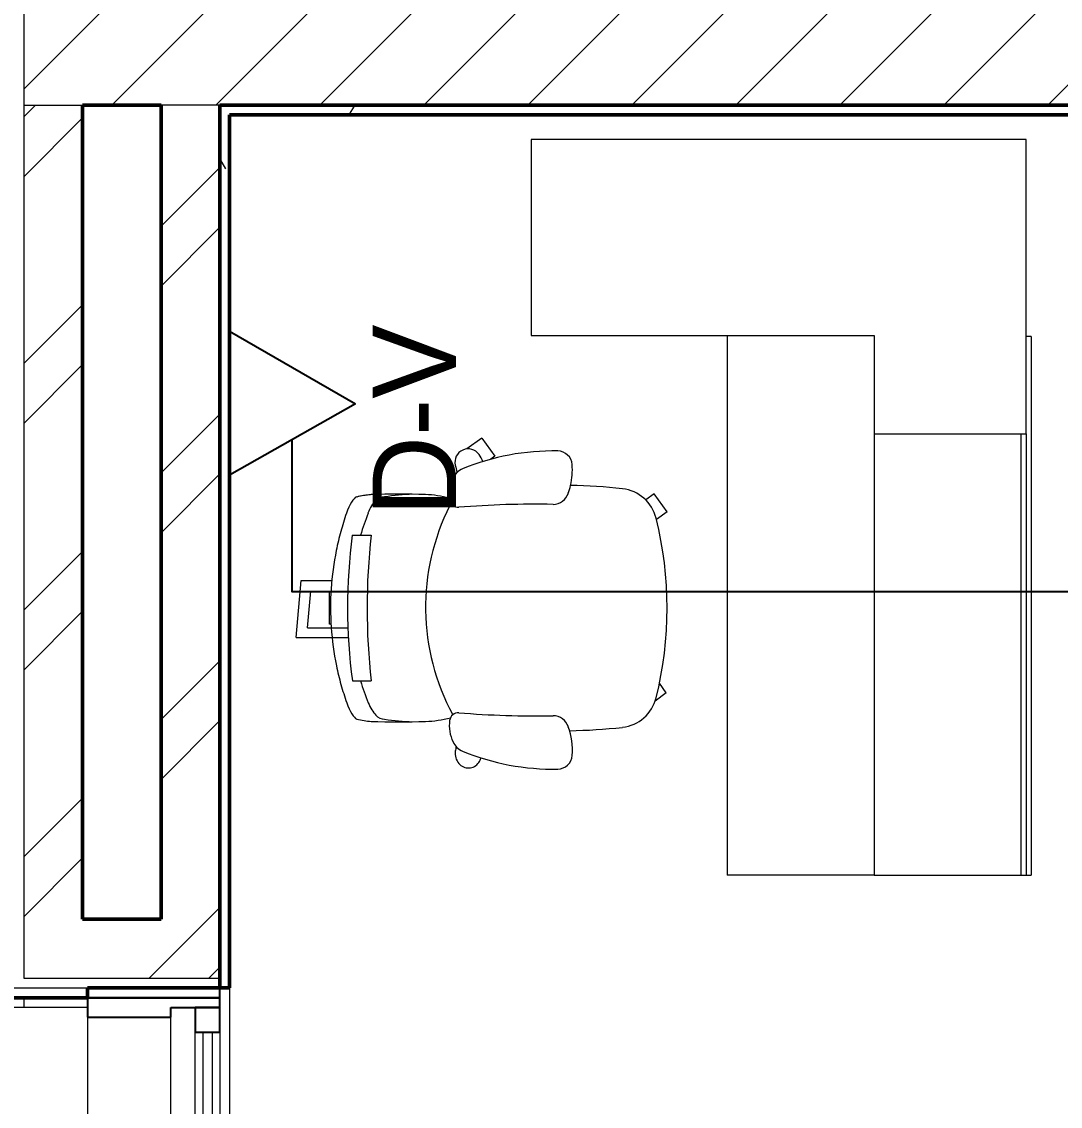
# Model space of a CAD drawing. Header units: millimetres. Extents: x -9358 to 257996, y -67499 to 9117.
# Drawn here: x -154 to 1965, y -14740 to -12528 of the extents above; entities that cross this region are included whole.
import ezdxf

# ---------------------------------------------------------------- set-up
doc = ezdxf.new("R2010")
doc.units = ezdxf.units.MM
doc.header["$LTSCALE"] = 1000
for name, color, linetype, lineweight in [('A-FLR-PAT', 8, 'Continuous', 18), ('A-FRN', 8, 'Continuous', 9), ('A-WAL-CLD', 8, 'Continuous', 9), ('A-WAL-CMU', 8, 'Continuous', 50), ('A-WAL-LOW-30', 8, 'Continuous', 18), ('A-WAL-PAT-1', 8, 'Continuous', 9), ('A-WIN', 8, 'Continuous', 9), ('A-WIN-1', 8, 'Continuous', 25), ('A-WIN-2', 8, 'Continuous', 18)]:
    doc.layers.add(name, color=color, linetype=linetype, lineweight=lineweight)
doc.layers.add('CCTV', color=4, linetype='Continuous')
doc.layers.add('DATANET', color=4, linetype='Continuous')
pattern_1 = [(45, (0, 0), (-251.447, 251.447), []), (45, (0, 381), (-251.447, 251.447), [])]
pattern_2 = [(0, (0, 0), (812.8, 203.2), [33.528, -576.072, 33.528, -576.072, -3251.2]), (0, (0, 0), (812.8, 203.2), [-1219.2, 33.528, -1185.672, 33.528, -576.072, -1422.4]), (0, (0, 0), (812.8, 203.2), [-3048, 33.528, -372.872, 33.528, -982.472]), (120, (304.8, 101.6), (-582.3764, 602.3054), [33.528, -576.072, 33.528, -576.072, -3251.2]), (120, (304.8, 101.6), (-582.3764, 602.3054), [-1219.2, 33.528, -1185.672, 33.528, -576.072, -1422.4]), (120, (304.8, 101.6), (-582.3764, 602.3054), [-3048, 33.528, -372.872, 33.528, -982.472]), (240, (406.4, 508), (-230.4236, -805.5054), [33.528, -576.072, 33.528, -576.072, -3251.2]), (240, (406.4, 508), (-230.4236, -805.5054), [-1219.2, 33.528, -1185.672, 33.528, -576.072, -1422.4]), (240, (406.4, 508), (-230.4236, -805.5054), [-3048, 33.528, -372.872, 33.528, -982.472])]

# ---------------------------------------------------------------- blocks, each defined once
blk = doc.blocks.new('D-V')
at = {"color": 3}
blk.add_lwpolyline([(1.2, 256.5), (146.9, 0), (-146.9, 0), (1.2, 256.5)], dxfattribs=at)
at = {"layer": 'CCTV', "color": 2}
blk.add_attdef('D-V', (-225.1, 246.5), '', height=170, dxfattribs=at)
blk = doc.blocks.new('Sliding_Window_Single - 1500 x 2700-2665987-01-Ground Floor Furniture Plan')
at = {"layer": 'A-WIN'}
for p, q in [((-645, 135), (-10, 135)), ((725, 135), (40, 135)), ((40, 135), (725, 135)), ((-10, 85), (-645, 85)), ((40, 85), (675, 85)), ((-10, 35), (-675, 35)), ((675, 35), (40, 35)), ((-675, -135), (705, -135))]:
    blk.add_line(p, q, dxfattribs=at)
at = {"layer": 'A-WIN-1'}
for p, q in [((-715, 135), (-735, 135)), ((-715, 135), (-715, -135)), ((-695, 135), (-715, 135)), ((-715, -135), (-715, 135)), ((-695, 35), (-695, 135)), ((-645, 135), (-695, 135)), ((-695, 135), (-695, 85)), ((-645, 85), (-645, 135)), ((40, 135), (-10, 135)), ((-10, 135), (-10, 85)), ((40, 85), (40, 135)), ((745, 135), (725, 135)), ((725, 135), (725, 35)), ((745, -135), (745, 135)), ((765, 135), (745, 135)), ((745, 135), (745, -135)), ((-695, 85), (-645, 85)), ((-10, 85), (40, 85)), ((40, 85), (-10, 85)), ((-10, 85), (-10, 35)), ((40, 35), (40, 85)), ((725, 85), (675, 85)), ((675, 85), (675, 35)), ((725, 35), (725, 85)), ((-675, 35), (-695, 35)), ((-675, -135), (-675, 35)), ((-10, 35), (40, 35)), ((675, 35), (725, 35)), ((725, 35), (705, 35)), ((705, 35), (705, -135)), ((-715, -135), (-675, -135)), ((705, -135), (745, -135))]:
    blk.add_line(p, q, dxfattribs=at)
at = {"layer": 'A-WIN-2'}
for p, q in [((-10, 120), (-645, 120)), ((-645, 120), (-645, 100)), ((-10, 100), (-10, 120)), ((-645, 100), (-10, 100)), ((675, 70), (40, 70)), ((40, 70), (40, 50)), ((675, 50), (675, 70)), ((40, 50), (675, 50))]:
    blk.add_line(p, q, dxfattribs=at)
blk = doc.blocks.new('Task chair 9554N35 - Task chair 9554N35-733048-01-Ground Floor Furniture Plan')
at = {"layer": 'A-FRN'}
for p, q in [((-59.9, 447.8), (56.2, 437.7)), ((-59.9, 447.8), (-59.9, 341.6)), ((-40.1, 424.9), (-40.1, 342.5)), ((-40.1, 424.9), (34.3, 418.4)), ((56.2, 437.7), (56.2, 375.4)), ((34.3, 418.4), (34.3, 377)), ((-33.2, 380), (34.3, 380)), ((-33.2, 377), (-33.2, 380)), ((-148.6, 333.2), (-148.6, 294.8)), ((148.6, 333.5), (148.6, 294.8)), ((208.7, 134.6), (213.5, 132.2)), ((346.3, 69.3), (324.3, 99.6)), ((346.3, 69.3), (309.5, 42.5)), ((309.5, 42.5), (303.3, 51.1)), ((233.1, -282.3), (220.5, -265)), ((-172.9, -306.8), (-189.9, -284.3)), ((196.3, -309), (180.3, -287)), ((196.3, -309), (233.1, -282.3)), ((-172.9, -306.8), (-153.2, -293.1))]:
    blk.add_line(p, q, dxfattribs=at)
for centre, radius, start, end in [((1, -773.4), 1116.7, 82.4068, 97.6988), ((18.2, -231.9), 573.4, 106.914, 111.6297), ((-18.2, -231.9), 573.4, 68.3703, 73.086), ((1424.9, 239.6), 1657.1, 178.0847, 181.9153), ((0, -988.3), 1291.7, 83.3947, 96.6053), ((-1424.9, 239.6), 1657.1, 358.0847, 1.9153), ((192.1, 200.6), 424.1, 170.8754, 178.7196), ((-202, 267.3), 24.7, 131.8566, 178.735), ((202, 267.3), 24.7, 1.265, 48.1434), ((-192.1, 200.6), 424.1, 1.2804, 9.1246), ((-5.9, 191.7), 225.5, 181.9153, 194.9895), ((1.2, -277.4), 461.4, 63.2725, 118.3184), ((5.9, 191.7), 225.5, 345.5179, 358.0847), ((-239, 54.3), 81.3, 83.0715, 114.7933), ((-231.5, 117.1), 18, 357.6261, 82.7084), ((223.3, 117.1), 18, 97.2916, 182.3739), ((230.8, 54.3), 81.3, 65.2067, 96.9285), ((-301, 96.7), 25.2, 129.5798, 236.5879), ((-296.1, 90.9), 32.8, 82.4202, 129.5798), ((-257.7, 94.4), 37, 114.5757, 157.5185), ((-304.4, 28.7), 95.5, 76.8701, 82.4202), ((1706.6, -39.8), 1926.5, 175.3495, 181.0799), ((-1714.8, -39.8), 1926.5, 358.9201, 4.6505), ((249.5, 94.4), 37, 22.4815, 65.4243), ((351.4, -138.5), 268.8, 102.9497, 106.1735), ((297.3, 97.1), 27.1, 305.0503, 102.9497), ((157.4, -76.4), 485.9, 157.6228, 181.0987), ((-165.6, -76.4), 485.9, 358.9013, 22.3772), ((-270.6, 142.7), 80.3, 236.5879, 244.0605), ((266.7, 140.7), 80.4, 293.4562, 305.0503), ((-298.4, -85.1), 30, 181.1693, 265.615), ((-253.5, -75.2), 34, 289.5716, 358.4217), ((245.3, -75.2), 34, 181.5783, 250.4284), ((290.2, -85.1), 30, 274.385, 358.8307), ((-289.7, 26.9), 142.3, 265.5931, 289.5716), ((875.8, -92.8), 1126, 180.8613, 186.3586), ((281.6, 26.9), 142.3, 250.4284, 257.1593), ((-875.8, -92.8), 1126, 353.6414, 359.0315), ((281.6, 26.9), 142.3, 257.1593, 274.4069), ((-163.7, -208.7), 80, 186.3586, 256.0584), ((163.7, -208.7), 80, 283.9417, 353.6414), ((0, 450.7), 759.4, 256.0584, 283.9417)]:
    blk.add_arc(centre, radius, start, end, dxfattribs=at)
for centre, major_axis, ratio, start_param, end_param in [((-182.4, 335.9), (44.1, 13.7), 0.260293, 1.734544, 2.951577), ((182.6, 337.1), (-43.9, 14.1), 0.248418, 3.3294, 4.551375), ((2833.6, 1083.6), (3058.7, 867.3), 0.246692, 3.007939, 3.042807), ((-2839.6, 1069.5), (-3064.8, 850.5), 0.246639, 3.238935, 3.272795), ((-2833.6, 1083.6), (-3058.7, 867.3), 0.246692, 3.240378, 3.275247), ((-178.1, 286.4), (48, 16.7), 0.376203, 1.755174, 2.42563), ((178.1, 286.7), (-48.1, 16.1), 0.383717, 3.814978, 4.524085)]:
    blk.add_ellipse(centre, major_axis=major_axis, ratio=ratio, start_param=start_param, end_param=end_param, dxfattribs=at)
blk.add_open_spline([(193.1, 345.6), (180.8, 349.8), (155.9, 357.6), (104.9, 369.7), (39.6, 378.5), (-39.7, 378.4), (-105, 369.4), (-155.9, 357.1), (-180.8, 349.3), (-193.1, 344.9)], degree=3, knots=[0, 0, 0, 0, 0.1, 0.2, 0.4, 0.6, 0.8, 0.9, 1, 1, 1, 1], dxfattribs=at)
blk = doc.blocks.new('secretary office - manager office -1 2-1846452-01-Ground Floor Furniture Plan')
at = {"layer": 'A-FRN'}
for p, q in [((-360, 310), (-950, 310)), ((-950, 310), (-950, 300)), ((-548, 320), (550, 320)), ((-548, 320), (-548, 310)), ((-350, 310), (-360, 310)), ((-350, 0), (-350, 310)), ((-350, 310), (550, 310)), ((550, 310), (550, 320)), ((550, 300), (550, 310)), ((-950, 300), (-950, -700)), ((550, 300), (-350, 300)), ((550, 300), (-350, 300)), ((550, 0), (550, 300)), ((-550, -700), (-550, 0)), ((-550, 0), (-350, 0)), ((-350, 0), (550, 0)), ((550, 0), (550, -300)), ((-550, -300), (550, -300)), ((-950, -700), (-550, -700))]:
    blk.add_line(p, q, dxfattribs=at)
blk = doc.blocks.new('G')
at = {"layer": 'A-WAL-PAT-1'}
h = blk.add_hatch(dxfattribs=at)
h.set_pattern_fill('FP_4', color=256, style=0, pattern_type=2)
h.set_pattern_definition([(45, (0, 0), (-106.066, 106.066), [])])
h.paths.add_polyline_path([(-150, -12550), (6840.8, -12550), (6840.3, -12250), (-150, -12250), (-150, -12279.3)], flags=0)
h = blk.add_hatch(dxfattribs=at)
h.set_pattern_fill('FP_1', color=256, style=0, pattern_type=2)
h.set_pattern_definition(pattern_1)
h.paths.add_polyline_path([(-150, -14210), (-30, -14210), (-30, -12550), (-150, -12550), (-150, -14086.1)], flags=0)
h = blk.add_hatch(dxfattribs=at)
h.set_pattern_fill('FP_1', color=256, style=0, pattern_type=2)
h.set_pattern_definition(pattern_1)
h.paths.add_polyline_path([(133.4, -14330), (250, -14330), (250, -12550), (130, -12550), (130, -14330)], flags=0)
h = blk.add_hatch(dxfattribs=at)
h.set_pattern_fill('FP_2', color=256, style=0, pattern_type=2)
h.set_pattern_definition(pattern_2)
h.paths.add_polyline_path([(6220, -12570), (6240, -12570), (6240, -12550), (250, -12550), (250, -12570), (6032.1, -12570)], flags=0)
h = blk.add_hatch(dxfattribs=at)
h.set_pattern_fill('FP_2', color=256, style=0, pattern_type=2)
h.set_pattern_definition(pattern_2)
h.paths.add_polyline_path([(270, -16340), (270, -15850), (250, -15850), (250, -16340)], flags=0)
h.paths.add_polyline_path([(250, -14350), (270, -14350), (270, -12570), (250, -12570), (250, -14086.1)], flags=0)
h = blk.add_hatch(dxfattribs=at)
h.set_pattern_fill('FP_1', color=256, style=0, pattern_type=2)
h.set_pattern_definition(pattern_1)
h.paths.add_polyline_path([(130, -14330), (130, -14210), (-150, -14210), (-150, -14330)], flags=0)
at = {"layer": 'A-FLR-PAT'}
for p, q in [((-150, -14370), (-150, -14390)), ((-20, -14390), (-170, -14390))]:
    blk.add_line(p, q, dxfattribs=at)
at = {"layer": 'A-WAL-CLD'}
for p, q in [((-150, -12230), (-150, -14330)), ((-150, -12550), (-30, -12550)), ((250, -12550), (130, -12550)), ((-150, -14330), (250, -14330)), ((-190, -14350), (-20, -14350))]:
    blk.add_line(p, q, dxfattribs=at)
at = {"layer": 'A-WAL-CMU'}
for p, q in [((-30, -12550), (130, -12550)), ((-30, -14210), (-30, -12550)), ((130, -12550), (130, -14210)), ((250, -14350), (250, -12550)), ((250, -12550), (6123.3, -12550)), ((270, -12570), (6220, -12570)), ((270, -14350), (270, -12570)), ((130, -14210), (-30, -14210)), ((-20, -14370), (-20, -14350)), ((-20, -14350), (270, -14350)), ((-190, -14370), (-20, -14370))]:
    blk.add_line(p, q, dxfattribs=at)
at = {"layer": 'A-WAL-LOW-30'}
blk.add_line((270, -14350), (270, -15850), dxfattribs=at)
at = {"layer": 'A-FRN'}
for name, p, rotation in [('secretary office - manager office -1 2-1846452-01-Ground Floor Furniture Plan', (1585, -13570), 269.9999999999984), ('Task chair 9554N35 - Task chair 9554N35-733048-01-Ground Floor Furniture Plan', (853.8, -13575.5), 90.00000000000317)]:
    blk.add_blockref(name, p, dxfattribs=dict(at, rotation=rotation))
at = {"layer": 'A-WIN', "rotation": 269.9999999999998}
blk.add_blockref('Sliding_Window_Single - 1500 x 2700-2665987-01-Ground Floor Furniture Plan', (115, -15085), dxfattribs=at)

msp = doc.modelspace()

# ---------------------------------------------------------------- block references
msp.add_blockref('G', (0, -148.1))

# ---------------------------------------------------------------- next in the draw order: linework, layer by layer
at = {"layer": 'DATANET', "color": 3}
msp.add_lwpolyline([(397.2, -13379.5), (397.2, -13690.1), (8185, -13690.1)], dxfattribs=at)

# ---------------------------------------------------------------- next in the draw order: block references
ref = msp.add_blockref('D-V', (270, -13306.1), dxfattribs=dict(at, rotation=270))
ref.add_attrib('D-V', 'D-V', (731.8, -13536.9), dxfattribs={"layer": 'CCTV', "color": 3, "height": 170, "rotation": 90})

doc.saveas('drawing.dxf')
